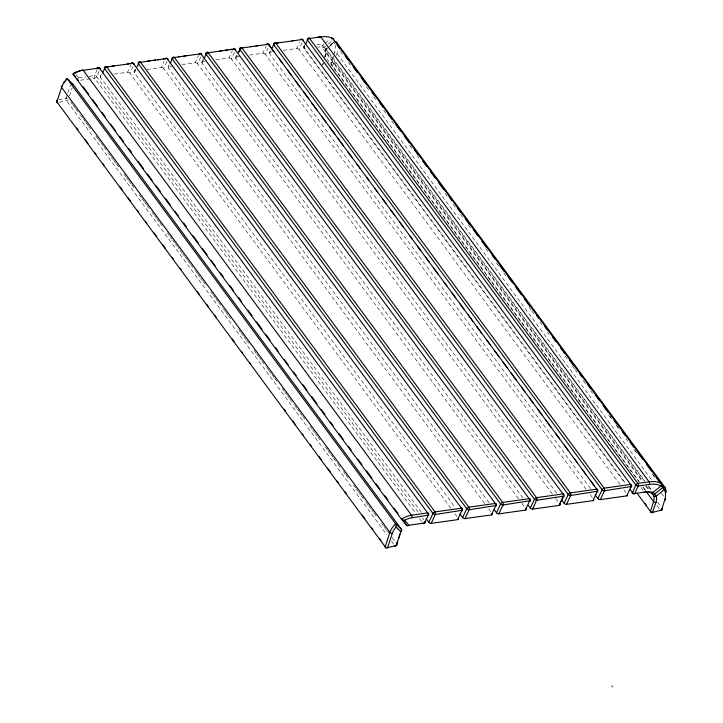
<?xml version="1.0" encoding="UTF-8"?>
<svg xmlns="http://www.w3.org/2000/svg" width="723" height="723" viewBox="0 0 723 723"><rect width="100%" height="100%" fill="white"/><g stroke="black" fill="none" stroke-linecap="round" stroke-linejoin="round"><path stroke-width="0.54" stroke-dasharray="3.62 2.71" d="M324.293 58.066L325.467 53.954L325.187 50.574M322.675 64.817L323.19 63.172M323.298 63.181L322.783 64.826A1.844 0.922 75.7 0 0 322.711 65.206M325.368 56.602L325.892 54.957A20.253 11.017 -36.4 0 0 326.01 48.721L644.518 480.605M333.493 56.042L331.423 62.621A1.844 0.922 75.7 0 0 331.929 65.16L639.548 482.06M334.008 54.388L334.532 52.743A30.556 16.629 -36.4 0 0 335.228 45.251M331.929 65.16A1.844 1.003 -36.4 0 0 333.881 63.47L334.921 60.181M336.475 55.237L336.99 53.592A32.399 17.632 -36.4 0 0 337.858 49.426M66.823 95.788L66.055 98.102A1.844 0.94 76.4 0 0 66.534 100.651L386.832 534.722M67.845 92.716L70.411 85.016M69.571 95.779L72.228 87.799M97.253 69.372L94.342 75.635A1.844 1.094 82 0 0 94.632 78.22L415.598 513.203M99.051 71.658L96.728 76.674A1.844 1.003 -36.4 0 1 94.632 78.22L79.367 80.361M100.298 76.457L101.319 74.243M421.446 512.336L100.515 77.397L101.889 74.442M114.288 74.089L127.519 72.228L130.944 64.844M450.836 508.206L129.905 73.267L133.33 65.883M134.098 71.704L135.129 69.489M135.553 69.715L134.867 71.197A1.844 1.094 24.9 0 0 134.315 72.643L455.246 507.582M134.315 72.643L135.689 69.688M146.995 69.489L161.319 67.483L164.058 61.572M484.636 503.452L163.705 68.513L167.13 61.13M167.98 66.941L169.001 64.727M489.128 502.828L168.197 67.881L169.562 64.934M181.97 64.573L195.201 62.72L198.626 55.337M518.518 498.698L197.587 63.751L201.012 56.376M201.78 62.196L203.488 58.509M522.955 498.075L201.997 63.136A1.844 1.094 24.9 0 1 202.576 61.681L203.262 60.208M201.997 63.136L203.398 60.181M215.77 59.828L229.028 57.967L232.454 50.583M552.345 493.945L231.387 59.006L234.839 51.622M235.608 57.442L236.638 55.228M556.755 493.321L235.825 58.382A1.844 1.094 24.9 0 1 236.376 56.936L237.063 55.454M235.825 58.382L237.198 55.427M249.607 55.075L262.829 53.213L266.263 45.838M586.154 489.191L265.214 54.252L267.962 48.351M269.408 52.698L270.438 50.483M590.555 488.576L269.625 53.638L270.998 50.682M283.407 50.33L296.629 48.468L299.376 42.567M619.945 484.446L299.015 49.507L302.44 42.124M304.708 44.727L303.741 46.959L304.04 48.432L624.997 483.416M304.627 46.29L304.049 47.546L625.856 483.66M304.238 46.697L304.6 46.091A1.844 1.094 82 0 0 304.898 48.676L306.76 48.414M325.856 48.577L325.115 50.176M304.103 46.606L304.6 46.091A1.844 1.094 24.9 0 0 304.049 47.546A1.844 1.003 -36.4 0 0 304.898 48.676M333.276 42.54L327.853 46.905M323.94 44.103L322.585 45.197A1.844 1.473 -65.8 0 0 322.259 47.718L642.557 481.798M325.305 43.019L329.381 39.738M325.567 46.073L324.202 47.167A1.844 1.003 -36.4 0 1 322.259 47.718A18.409 10.014 -36.4 0 0 317.478 46.968M328.287 43.886L332.363 40.615M327.365 47.637L326.01 48.721A1.844 1.527 -20.9 0 0 325.368 50.926A18.409 10.014 -36.4 0 1 325.269 56.593L598.852 427.365M330.086 45.459L332.815 43.281M327.582 48.152L326.227 49.245A1.844 1.003 -36.4 0 0 325.368 50.926L642.331 480.479M328.947 47.058L333.032 43.796M96.258 76.981L96.728 76.674L418.355 512.553M329.986 62.991L331.974 62.765M58.888 99.837L66.055 98.102A1.844 1.22 18.4 0 1 66.941 98.084M59.367 102.386L66.534 100.651A1.844 1.003 -36.4 0 0 68.342 99.322M78.59 78.048A2.106 1.618 -75.2 0 1 78.753 77.822L85.685 76.855M89.146 76.367L94.342 75.635A1.844 1.094 24.9 0 1 96.728 76.674L96.195 76.71M173.159 65.82L168.748 66.435A1.844 1.094 24.9 0 0 168.197 67.881M202.548 61.69L204.781 61.374M236.376 56.936L240.786 56.313M272.381 51.875L270.176 52.183A1.844 1.094 24.9 0 0 269.625 53.638M66.597 98.256L66.055 98.102L66.417 98.445M331.803 62.964L331.423 62.621A1.844 1.238 17.5 0 1 333.881 63.47M76.204 74.821L78.753 77.822M609.977 416.195L611.974 418.906M617.315 426.136L619.322 428.847M635.336 450.556L637.334 453.267M653.348 474.975L655.354 477.686M333.032 41.518L335.029 44.23M340.37 51.469L342.368 54.18M348.378 62.323L350.375 65.034M366.389 86.733L369.064 90.357M373.728 96.683L375.734 99.394M383.741 110.248L385.739 112.96M391.749 121.103L393.755 123.814M409.769 145.513L412.435 149.137M417.108 155.463L419.105 158.174M445.133 193.448L447.13 196.159M453.14 204.302L455.806 207.917M460.479 214.243L462.476 216.954M468.486 225.097L471.152 228.712M485.838 248.613L487.835 251.324M496.511 263.082L499.177 266.697M503.85 273.023L505.856 275.743M529.209 307.392L531.206 310.104M531.875 311.007L533.881 313.719M539.882 321.862L542.557 325.477M547.221 331.812L549.227 334.523M565.241 356.222L567.248 358.933M572.58 366.172L574.586 368.884M575.255 369.787L577.252 372.499M583.262 380.641L585.928 384.256M590.601 390.592L592.598 393.303M608.612 415.002L610.619 417.722M615.951 424.952L617.957 427.664M625.964 438.518L627.962 441.229M633.972 449.372L635.969 452.083M651.992 473.782L653.99 476.502M651.278 479.53L336.99 53.592A1.844 1.238 17.5 0 0 334.532 52.743M661.292 493.095L665.296 498.518M648.522 486.028L651.857 490.555M644.5 481.238L322.585 45.197A20.253 11.017 -36.4 0 0 317.072 44.392M648.504 486.66L651.839 491.188M646.335 485.91L649.67 490.429M645.503 485.793L649.227 490.845M657.514 502.069L660.849 506.588M643.551 487.483L646.217 491.098M656.9 505.567L659.566 509.191M599.521 428.269L638.888 481.626M642.892 487.049L645.558 490.664M641.03 487.519L643.696 491.134M623.967 489.896L625.982 492.616M590.167 494.64L592.851 498.274M555.671 498.481L558.382 502.114M521.87 503.235L525.214 507.772M488.658 508.902L490.673 511.631M454.857 513.655L457.542 517.279M422.359 517.984L423.696 519.792M419.602 518.626L422.268 522.241M70.511 101.681L72.508 104.401M73.177 105.305L75.174 108.016M75.843 108.92L79.846 114.342M80.515 115.246L82.521 117.966M83.19 118.87L85.187 121.581M85.856 122.485L87.854 125.196M88.522 126.1L90.529 128.811M95.861 136.051L97.867 138.762M98.536 139.666L100.533 142.377M101.202 143.281L103.208 145.992M103.868 146.905L107.872 152.327M108.54 153.231L110.547 155.942M111.215 156.846L113.213 159.557M113.882 160.47L115.879 163.181M116.548 164.085L118.554 166.796M123.886 174.026L125.892 176.746M126.561 177.65L128.558 180.361M129.227 181.265L131.234 183.976M131.893 184.88L133.9 187.591M139.241 194.83L141.238 197.542M141.907 198.445L143.904 201.157M144.573 202.06L146.579 204.781M147.248 205.684L151.252 211.107M151.911 212.011L153.918 214.722M154.586 215.626L156.584 218.346M157.252 219.25L159.259 221.961M159.919 222.865L161.925 225.576M167.266 232.815L169.263 235.526M169.932 236.43L171.938 239.141M172.598 240.045L174.605 242.756M175.273 243.66L177.271 246.38M177.939 247.284L179.277 249.092M179.946 249.995L181.943 252.707M182.612 253.61L184.609 256.322M185.278 257.225L187.284 259.937M187.953 260.849L189.95 263.561M190.619 264.464L194.623 269.887M195.291 270.791L197.289 273.502M197.957 274.415L199.964 277.126M200.623 278.03L202.63 280.741M203.299 281.645L205.296 284.356M210.637 291.595L212.634 294.306M213.303 295.21L215.309 297.921M215.978 298.825L217.975 301.536M218.644 302.44L222.648 307.871M223.317 308.775L225.314 311.486M225.983 312.39L227.989 315.101M228.649 316.005L230.655 318.726M238.662 329.571L240.66 332.291M241.328 333.195L243.335 335.906M244.003 336.81L246.001 339.521M246.67 340.425L248.676 343.136M254.008 350.375L256.014 353.086M256.683 353.99L258.68 356.701M259.349 357.605L261.346 360.325M262.015 361.229L266.019 366.651M266.688 367.555L268.694 370.266M269.354 371.17L271.36 373.89M272.029 374.794L274.026 377.505M274.695 378.409L276.701 381.12M282.033 388.359L284.04 391.071M284.708 391.974L286.706 394.686M287.374 395.589L289.372 398.301M290.04 399.204L294.044 404.636M294.713 405.54L296.719 408.251M297.379 409.155L299.385 411.866M300.054 412.77L302.051 415.481M302.72 416.394L304.726 419.105M310.059 426.335L312.065 429.046M312.734 429.95L314.731 432.67M315.4 433.574L317.397 436.285M318.066 437.189L320.072 439.9M325.404 447.139L327.411 449.851M328.079 450.754L330.077 453.466M330.745 454.369L332.752 457.081M333.42 457.984L337.424 463.416M338.084 464.32L340.09 467.031M343.425 471.55L345.431 474.27M346.091 475.174L348.097 477.885M353.439 485.115L355.436 487.835M356.105 488.739L358.102 491.45M358.771 492.354L360.777 495.065M361.446 495.969L365.449 501.391M366.109 502.304L368.115 505.015M368.784 505.919L370.782 508.63M371.45 509.534L373.457 512.245M374.116 513.149L376.123 515.861M381.464 523.1L383.461 525.811M384.13 526.715L386.127 529.426M386.796 530.339L388.802 533.05M392.137 537.569L396.141 542.991M391.505 541.057L394.171 544.672M296.629 48.468A1.844 1.094 24.9 0 1 299.015 49.507M325.269 56.593A1.844 1.238 17.5 0 1 325.892 54.957M229.001 57.967A1.844 1.094 24.9 0 1 231.387 59.006M262.829 53.213A1.844 1.094 24.9 0 1 265.214 54.252M195.201 62.72A1.844 1.094 24.9 0 1 197.587 63.751M161.319 67.483A1.844 1.094 24.9 0 1 163.705 68.513M127.519 72.228A1.844 1.094 24.9 0 1 129.905 73.267M100.515 77.397A1.844 1.094 24.9 0 1 101.066 75.942"/><path stroke-width="1.08" d="M612.616 686.796L612.652 686.787M61.717 86.055A1.844 1.22 18.4 0 0 61.618 87.438L56.837 101.798L385.133 546.733A1.844 1.003 -36.4 0 0 386.236 547.663A1.844 0.94 76.4 0 0 387.591 547.6L392.372 533.231A16.566 9.01 -36.4 0 1 396.023 527.085L395.951 524.564A1.329 0.633 74 0 0 395.598 523.777M424.401 523.398L424.473 523.045A1.844 1.094 24.9 0 0 425.034 521.599A1.844 1.003 -36.4 0 1 424.817 521.952M65.892 79.675L66.823 78.509A1.329 0.633 73.9 0 1 67.293 78.843L73.285 84.609L401.59 529.534A1.835 1.482 -8.4 0 1 401.446 531.143A2.106 1.69 -8.4 0 1 400.795 531.667L396.186 545.513L387.591 547.6A1.844 1.22 18.4 0 1 385.133 546.733L389.914 532.363A18.409 10.014 -36.4 0 1 395.598 523.786L67.293 78.852A18.409 10.014 -36.4 0 0 61.618 87.438L389.914 532.363A1.844 1.22 18.4 0 0 392.372 533.231M653.194 492.363L656.141 496.141A20.253 11.017 -36.4 0 1 656.023 502.368L652.318 512.607M335.056 41.835A1.844 1.536 -28.6 0 1 336.611 42.404L664.916 487.329A1.844 1.536 -28.6 0 1 664.31 489.598A30.556 16.629 -36.4 0 1 664.663 500.162L661.554 510.031L652.245 512.48M395.246 545.44A1.844 1.003 -36.4 0 1 394.839 545.576A1.844 0.94 76.4 0 0 396.186 545.513A1.844 1.22 18.4 0 0 396.81 543.895L397.605 541.509M398.671 538.31L399.195 536.719M399.467 535.915L400 534.324M400.795 531.929L401.328 530.33M611.875 685.874L611.839 685.901M102.567 72.96L104.627 68.531A1.844 1.094 24.9 0 1 105.178 67.085L105.016 66.868M137.054 66.742L138.427 63.787A1.844 1.094 24.9 0 1 138.979 62.332L138.816 62.124M170.248 63.452L172.698 57.361M204.085 58.699L206.136 54.27A1.844 1.094 24.9 0 1 206.688 52.824L206.498 52.616M238.436 52.508L239.123 51.026M238.572 52.481L239.937 49.526A1.844 1.094 24.9 0 1 240.488 48.07L240.334 47.863M272.363 47.727L273.737 44.772A1.844 1.094 24.9 0 1 274.288 43.326L274.134 43.109M305.793 43.787L307.537 40.027A1.844 1.094 24.9 0 1 308.088 38.581A1.844 1.094 82 0 1 309.634 38.482L320.804 36.909A32.399 17.632 -36.4 0 1 332.969 38.653L663.795 487.058M428.811 522.322L432.923 513.466A1.844 1.003 -36.4 0 1 435.02 511.911L461.473 508.197A1.844 1.003 -36.4 0 1 462.322 509.335A1.844 1.094 24.9 0 1 461.771 510.781L457.659 519.638L431.206 523.362A1.844 1.094 24.9 0 1 428.811 522.322L426.136 518.689M431.206 523.362L435.318 514.496A1.844 1.094 82 0 0 435.02 511.911L106.715 66.986A1.844 1.094 82 0 0 105.368 66.778M496.312 504.916A1.844 1.094 24.9 0 1 495.571 506.037L491.459 514.893L465.006 518.608A1.844 1.094 24.9 0 1 462.621 517.569L466.733 508.712A1.844 1.003 -36.4 0 1 468.82 507.166L495.273 503.452A1.844 1.003 -36.4 0 1 496.231 504.247M465.006 518.608L469.119 509.751A1.844 1.094 82 0 0 468.82 507.166L140.515 62.232A1.844 1.094 82 0 0 138.979 62.332L138.617 62.305M496.493 512.815L500.605 503.949A1.844 1.003 -36.4 0 1 502.702 502.404L529.155 498.689A1.844 1.003 -36.4 0 1 530.004 499.828A1.844 1.094 24.9 0 1 529.444 501.274L525.332 510.131L498.879 513.845A1.844 1.094 24.9 0 1 496.493 512.815L494.487 510.086M498.879 513.845L502.991 504.988A1.844 1.094 82 0 0 502.702 502.404L174.397 57.479A1.844 1.094 82 0 0 172.86 57.578L172.499 57.551M532.715 509.091A1.844 1.094 24.9 0 1 530.33 508.061L534.442 499.204A1.844 1.003 -36.4 0 1 536.502 497.659L562.982 493.936L234.65 49.01A1.844 1.094 82 0 0 233.339 48.803M563.823 496.159L536.8 500.244L536.728 499.701L532.688 509.1L559.168 505.377A1.844 1.094 24.9 0 0 559.954 504.419M559.168 505.377L563.28 496.52A1.844 1.094 82 0 0 562.955 493.936A1.844 1.003 -36.4 0 1 563.804 495.074A1.844 1.094 24.9 0 1 563.253 496.52L559.141 505.386A1.844 1.094 24.9 0 0 559.927 504.428M564.13 503.307L568.242 494.451A1.844 1.003 -36.4 0 1 570.33 492.905L596.782 489.182A1.844 1.003 -36.4 0 1 597.632 490.321A1.844 1.094 24.9 0 1 597.081 491.776L592.968 500.632L566.516 504.347A1.844 1.094 24.9 0 1 564.13 503.307L561.446 499.674M566.516 504.347L570.628 495.49A1.844 1.094 82 0 0 570.33 492.905L242.033 47.971A1.844 1.094 82 0 0 240.488 48.07L240.135 48.043M631.622 485.901A1.844 1.094 24.9 0 1 630.881 487.022L626.769 495.879L600.316 499.602A1.844 1.094 24.9 0 1 597.93 498.563L602.042 489.706A1.844 1.003 -36.4 0 1 604.13 488.152L630.583 484.437A1.844 1.003 -36.4 0 1 631.432 485.576L302.286 39.512A1.844 1.094 82 0 0 300.94 39.304M600.316 499.602L604.428 490.736A1.844 1.094 82 0 0 604.13 488.152L275.834 43.226A1.844 1.094 82 0 0 274.487 43.019M632.381 493.113L635.842 484.952A1.844 1.003 -36.4 0 1 637.93 483.407L649.1 481.834A32.399 17.632 -36.4 0 1 661.274 483.579A1.844 1.003 -36.4 0 1 661.12 485.097M57.144 100.795L57.451 100.19A1.844 0.94 76.4 0 0 57.361 101.003M56.99 100.732L57.451 100.19A1.844 1.22 18.4 0 0 56.837 101.798A1.844 1.003 -36.4 0 0 57.551 102.783M428.459 515.02L424.473 523.045L408.893 525.241L404.645 520.235L402.096 519.683A1.329 0.741 27.6 0 1 401.437 519.141M462.259 510.266L435.318 514.496A1.844 1.094 24.9 0 1 432.923 513.466L104.627 68.531A1.844 1.003 -36.4 0 1 106.715 66.986L133.168 63.272A1.844 1.003 -36.4 0 1 134.126 64.067M496.068 505.522L469.119 509.751A1.844 1.094 24.9 0 1 466.733 508.712L138.427 63.787A1.844 1.003 -36.4 0 1 140.515 62.232L166.968 58.518A1.844 1.003 -36.4 0 1 167.817 59.657A1.844 1.094 24.9 0 0 167.528 59.34M529.941 500.759L502.991 504.988A1.844 1.094 24.9 0 1 500.605 503.949L172.309 59.024A1.844 1.094 24.9 0 1 172.86 57.578M563.253 496.52L563.777 496.005M597.578 491.26L570.628 495.49A1.844 1.094 24.9 0 1 568.242 494.451L239.937 49.526A1.844 1.003 -36.4 0 1 242.033 47.971L268.486 44.257A1.844 1.003 -36.4 0 1 269.327 45.395L273.999 51.722M631.378 486.507L604.428 490.736A1.844 1.094 24.9 0 1 602.042 489.706L273.737 44.772A1.844 1.003 -36.4 0 1 275.834 43.226L302.286 39.512A1.844 1.003 -36.4 0 1 303.244 40M462.304 510.42L461.771 510.781A1.844 1.094 82 0 0 461.473 508.197L133.168 63.272A1.844 1.094 82 0 0 131.631 63.371L132.137 62.955M199.819 53.448L199.313 53.864A1.844 1.094 24.9 0 1 199.72 53.845M267.447 43.949L266.941 44.356A1.844 1.094 24.9 0 1 267.799 44.419M428.504 515.165L411.803 517.804A16.566 9.01 -36.4 0 0 404.645 520.235M496.114 505.666L495.571 506.037A1.844 1.094 82 0 0 495.273 503.452M529.986 500.912L529.444 501.274A1.844 1.094 82 0 0 529.155 498.689M597.623 491.405L597.081 491.776A1.844 1.094 82 0 0 596.782 489.182L268.486 44.257A1.844 1.094 82 0 0 266.941 44.356L267.582 44.031M631.423 486.66L630.881 487.022A1.844 1.094 82 0 0 630.583 484.437M131.631 63.371L132.264 63.046M199.946 53.538L199.313 53.864A1.844 1.094 82 0 1 200.849 53.764A1.844 1.003 -36.4 0 1 201.807 54.559M96.032 68.369L97.831 68.116A1.844 1.094 82 0 1 99.367 68.016A1.844 1.003 -36.4 0 1 100.217 69.155M106.281 66.932L108.486 66.624M111.794 66.155L113.999 65.847M127.221 63.986L129.426 63.678M147.799 61.093L150.004 60.786M153.312 60.325L155.508 60.009M157.713 59.702L159.919 59.394M163.226 58.934L165.431 58.617M178.373 56.801L180.578 56.493M183.877 56.023L186.082 55.716M219.891 50.971L222.124 50.655M225.395 50.194L227.628 49.878M229.806 49.58L232.038 49.263M240.488 48.07L242.693 47.763M250.411 46.679L252.616 46.371M255.924 45.91L258.129 45.594M276.493 43.019L278.698 42.702M291.929 40.85L294.125 40.542M317.397 37.271L319.259 37.009A1.844 1.094 82 0 1 320.804 36.909L649.1 481.834A1.844 1.094 82 0 1 649.399 484.419A30.556 16.629 -36.4 0 1 660.876 486.064L660.659 485.54M649.399 484.419L638.228 485.992A1.844 1.094 24.9 0 1 635.842 484.952L307.537 40.027A1.844 1.003 -36.4 0 1 309.634 38.482L637.93 483.407A1.844 1.094 82 0 1 638.228 485.992L634.74 493.511A1.844 1.094 82 0 1 633.194 493.61A1.844 1.003 -36.4 0 1 632.354 492.471A1.844 1.094 24.9 0 0 634.74 493.511L645.91 491.938A20.253 11.017 -36.4 0 1 652.724 492.616L652.508 492.092M395.544 545.531L394.839 545.576L395.535 545.711M206.299 52.797L206.688 52.824A1.844 1.094 82 0 1 208.233 52.725L234.686 49.01A1.844 1.003 -36.4 0 1 235.499 50.149A1.844 1.094 24.9 0 0 235.21 49.833M308.938 38.301L309.634 38.482L309.046 38.174M395.598 523.786L401.59 529.534M396.023 527.085L400.795 531.667M75.807 77.352L73.14 74.216A1.329 0.75 27.6 0 1 72.978 73.629L74.514 72.824A16.566 9.01 -36.4 0 1 79.937 70.718M76.692 78.4L77.578 79.44M401.446 519.141A18.409 10.014 -36.4 0 1 411.504 515.219L427.673 512.941A1.844 1.094 82 0 1 427.962 515.535A1.844 1.094 24.9 0 0 428.522 514.08A1.844 1.003 -36.4 0 0 427.673 512.941L99.367 68.016L83.208 70.294A18.409 10.014 -36.4 0 0 73.14 74.216L401.446 519.141L406.769 525.422A1.835 1.41 -75.2 0 0 408.26 525.72A2.106 1.618 -75.2 0 0 408.893 525.241M424.636 523.262L424.473 523.045A1.844 1.094 82 0 1 422.937 523.145A1.844 1.003 -36.4 0 0 423.335 523.045M637.93 485.585L638.228 485.992L638.165 485.449M604.13 490.339L604.428 490.736L604.365 490.203M570.33 495.083L570.628 495.49L570.564 494.948M536.502 499.837L536.827 500.235A1.844 1.094 82 0 0 536.502 497.659L208.197 52.725A1.844 1.094 82 0 0 206.661 52.824A1.844 1.094 24.9 0 0 206.109 54.279L534.442 499.204A1.844 1.094 24.9 0 0 536.827 500.235M502.693 504.591L502.991 504.988L502.928 504.455M468.82 509.344L469.119 509.751L469.055 509.209M435.011 514.098L435.318 514.496L435.246 513.963M337.126 45.115L339.801 48.73M345.133 55.96L348.477 60.488M353.14 66.814L357.144 72.246M361.148 77.668L365.82 83.995M371.83 92.137L374.496 95.752M379.837 102.991L383.172 107.51M387.844 113.845L391.848 119.268M395.852 124.69L400.524 131.026M404.528 136.448L409.2 142.783M414.532 150.013L417.867 154.532M422.539 160.868L426.543 166.29M430.546 171.722L435.219 178.048M438.554 182.567L443.895 189.806M449.236 197.036L451.902 200.66M457.243 207.89L460.578 212.408M465.25 218.744L469.254 224.166M473.258 229.598L477.93 235.924M481.934 241.355L486.597 247.682M491.938 254.912L495.273 259.44M499.945 265.766L503.949 271.197M507.953 276.62L512.625 282.946M515.96 287.474L521.301 294.704M524.636 299.232L529.977 306.462M536.647 315.508L538.644 318.219M544.654 326.353L547.32 329.977M552.661 337.207L555.996 341.735M560.668 348.061L564.672 353.484M569.344 359.819L573.348 365.242M579.349 373.384L582.024 376.999M587.356 384.238L590.7 388.757M595.363 395.083L599.367 400.515M603.371 405.937L608.043 412.273M614.053 420.406L616.719 424.021M622.06 431.26L625.395 435.779M630.067 442.115L634.071 447.537M638.075 452.959L642.747 459.295M646.751 464.717L651.423 471.053M656.755 478.283L660.09 482.801M661.355 485.82L664.31 489.598L656.141 496.141A1.844 1.527 -20.9 0 1 653.673 495.851L651.667 493.14M646.226 491.568L653.565 501.518A1.844 1.238 17.5 0 0 656.023 502.368M644.916 503.253L646.254 505.061M637.117 493.312L650.456 511.396A1.844 1.003 -36.4 0 0 651.595 512.3A1.844 0.922 75.7 0 0 652.914 512.245A1.844 1.238 17.5 0 1 650.456 511.396L653.565 501.518A18.409 10.014 -36.4 0 0 653.673 495.851A1.844 1.003 -36.4 0 1 654.523 494.171L662.693 487.636A1.844 1.003 -36.4 0 1 664.916 487.329A32.399 17.632 -36.4 0 1 666.226 492.408M630.348 489.76L633.194 493.61M279.34 58.961L282.675 63.479M287.347 69.815L291.351 75.237M295.355 80.66L300.027 86.995M303.362 91.514L308.703 98.753M312.038 103.272L317.379 110.502M322.042 116.837L326.046 122.259M330.05 127.691L334.722 134.017M338.057 138.536L343.398 145.775M348.07 152.101L352.074 157.533M356.746 163.859L360.081 168.387M366.751 177.424L368.757 180.135M374.758 188.278L377.433 191.893M382.765 199.132L386.109 203.651M390.772 209.977L394.776 215.409M399.448 221.735L403.452 227.167M409.462 235.3L412.128 238.915M417.469 246.154L420.804 250.673M425.476 257.008L429.48 262.431M433.484 267.862L438.156 274.189M444.157 282.332L446.823 285.947M452.164 293.176L455.499 297.704M460.171 304.031L464.175 309.453M468.179 314.885L472.851 321.211M476.855 326.642L481.527 332.969M486.868 340.208L490.203 344.726M494.875 351.053L498.879 356.484M502.883 361.907L507.546 368.242M510.89 372.761L516.222 379.991M521.563 387.23L524.898 391.749M529.57 398.084L533.574 403.506M537.578 408.929L542.25 415.264M545.585 419.783L550.926 427.022M555.598 433.348L559.602 438.78M564.265 445.106L568.269 450.528M574.279 458.671L576.945 462.286M582.286 469.525L585.621 474.044M590.293 480.37L594.297 485.802M595.246 494.93L597.93 498.563M530.004 499.828L200.849 53.764L174.397 57.479A1.844 1.003 -36.4 0 0 172.309 59.024M528.287 505.341L530.33 508.061M496.123 504.582L166.968 58.518A1.844 1.094 82 0 0 165.865 58.111M459.936 513.936L462.621 517.569M83.163 86.85L88.522 94.107M92.535 99.557L97.225 105.91M101.916 112.273L105.269 116.81M110.628 124.076L115.319 130.429M120.009 136.792L123.362 141.328M128.721 148.595L131.396 152.228M138.102 161.301L143.461 168.567M147.483 174.017L152.173 180.37M156.186 185.82L160.208 191.27M165.567 198.536L170.257 204.889M174.948 211.243L178.301 215.788M183.66 223.046L186.344 226.679M193.041 235.761L198.4 243.027M202.422 248.477L207.112 254.83M211.134 260.28L215.147 265.73M220.506 272.987L223.19 276.62M229.887 285.702L233.24 290.239M238.599 297.505L241.283 301.139M247.98 310.221L252.002 315.671M256.692 322.024L262.051 329.29M266.073 334.731L270.095 340.181M275.454 347.447L278.129 351.08M284.157 359.25L288.179 364.699M293.538 371.965L296.222 375.599M302.919 384.672L306.941 390.122M311.631 396.484L316.99 403.741M321.012 409.191L325.034 414.641M330.393 421.907L333.068 425.54M339.105 433.71L343.118 439.159M348.477 446.416L351.161 450.049M357.858 459.132L361.88 464.582M366.57 470.935L371.929 478.201M375.951 483.651L379.973 489.1M384.663 495.454L388.007 499.991M394.044 508.17L398.057 513.61M403.425 520.876L406.769 525.422M76.62 128.052L77.948 129.869M85.296 139.81L87.962 143.434M94.632 152.472L95.969 154.279M102.639 163.326L103.976 165.133M119.991 186.841L122.657 190.456M127.998 197.686L130.664 201.31M137.343 210.348L138.671 212.155M145.35 221.202L146.679 223.009M154.026 232.96L156.692 236.575M162.693 244.717L165.368 248.332M172.038 257.379L173.375 259.186M180.045 268.224L181.383 270.031M197.397 291.74L199.394 294.451M206.742 304.401L208.07 306.209M214.749 315.255L216.078 317.063M232.092 338.762L234.098 341.473M241.437 351.423L242.774 353.231M249.444 362.277L250.782 364.085M284.139 409.299L285.477 411.107M292.815 421.057L295.49 424.672M302.16 433.719L303.497 435.526M310.167 444.573L311.505 446.38M318.843 456.33L321.509 459.945M327.519 468.079L330.185 471.703M336.855 480.741L338.192 482.548M344.862 491.595L346.2 493.402M362.214 515.11L364.88 518.725M371.559 527.772L372.887 529.579M379.566 538.617L380.894 540.424M632.354 492.471L632.544 493.158M662.331 509.055L662.187 508.396A1.844 1.003 -36.4 0 1 662.024 508.748M662.205 509.119L662.187 508.396A1.844 1.238 17.5 0 1 661.554 510.031A1.844 0.922 75.7 0 1 660.235 510.095M627.32 494.433A1.844 1.094 24.9 0 1 626.769 495.879M661.274 483.579A1.844 1.509 -58.9 0 1 660.876 486.064L652.724 492.616A1.844 1.473 -65.8 0 1 650.564 492.652A18.409 10.014 -36.4 0 0 648.368 492.02M332.996 39.928A1.844 1.003 -36.4 0 0 332.969 38.653A1.844 1.509 -58.9 0 0 331.523 38.192M337.289 43.949A32.399 17.632 -36.4 0 0 336.611 42.404A1.844 1.003 -36.4 0 0 335.219 42.223M645.91 491.938A1.844 1.094 82 0 1 644.365 492.038M665.522 499.024A1.844 1.238 17.5 0 1 664.663 500.162M234.424 49.327A1.844 1.094 24.9 0 1 234.848 49.553M206.136 54.27A1.844 1.003 -36.4 0 1 208.233 52.725A1.844 1.003 -36.4 0 0 206.109 54.279M593.52 499.177A1.844 1.094 24.9 0 1 592.968 500.632M268.676 44.799A1.844 1.094 24.9 0 1 269.046 45.079M525.892 508.685A1.844 1.094 24.9 0 1 525.332 510.131M492.011 513.438A1.844 1.094 24.9 0 1 491.459 514.893M458.21 518.192A1.844 1.094 24.9 0 1 457.659 519.638M133.366 63.814A1.844 1.094 24.9 0 1 133.728 64.094M78.455 80.506A1.835 1.41 -75.2 0 1 78.192 79.828M81.663 70.393A1.844 1.094 82 0 1 83.208 70.294L411.504 515.219A1.844 1.094 82 0 1 411.803 517.804M63.66 82.756A16.566 9.01 -36.4 0 1 64.681 81.202M97.831 68.116A1.844 1.094 24.9 0 1 99.141 68.333M72.002 83.976A1.835 1.482 -8.4 0 1 73.303 84.6M396.81 543.895A1.844 1.003 -36.4 0 1 396.647 544.247M57.533 101.943A1.844 0.94 76.4 0 1 57.415 101.473"/></g></svg>
